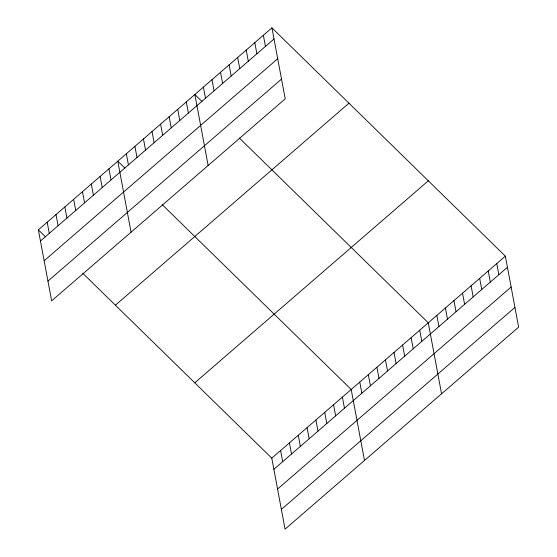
<?xml version="1.0" encoding="UTF-8"?>
<svg xmlns="http://www.w3.org/2000/svg" width="557" height="557" viewBox="0 0 557 557"><rect width="100%" height="100%" fill="white"/><g stroke="black" fill="none" stroke-linecap="round" stroke-linejoin="round"><path stroke-width="0.84" d="M271.927 27.85L285.212 98.847L51.648 300.85L38.363 229.86L271.927 27.85L505.352 256.15L518.637 327.14L285.073 529.15L271.788 458.153L82.805 273.32M40.445 241L274.009 38.99M44.142 260.746L277.706 58.743M47.951 281.097L281.515 79.094M115.39 305.194L348.961 103.191M194.755 382.819L428.319 180.809M271.788 458.153L505.352 256.15M273.87 469.293L507.434 267.29M277.567 489.046L511.131 287.043M281.376 509.397L514.94 307.394M201.961 101.465L194.853 94.509L208.137 165.506M239.294 137.976L428.277 322.809L441.562 393.806M124.886 168.13L117.778 161.175L131.062 232.172M162.212 204.642L351.195 389.475L364.487 460.465M38.363 229.86L45.472 236.809M496.788 263.558L498.87 274.698M488.224 270.96L490.306 282.1M479.661 278.368L481.742 289.508M471.097 285.776L473.178 296.916M462.533 293.184L464.615 304.324M453.969 300.592L456.051 311.732M445.405 308L447.487 319.14M436.841 315.401L438.923 326.541M419.713 330.217L421.795 341.357M411.15 337.626L413.231 348.766M402.586 345.034L404.667 356.174M394.022 352.442L396.104 363.582M385.458 359.843L387.54 370.983M376.894 367.251L378.976 378.391M368.33 374.659L370.412 385.799M359.759 382.067L361.848 393.207M342.374 397.106L344.463 408.246M333.552 404.737L335.634 415.877M263.364 35.258L265.445 46.398M324.731 412.368L326.813 423.508M254.8 42.666L256.881 53.806M315.903 419.999L317.991 431.139M246.236 50.067L248.318 61.214M307.081 427.63L309.163 438.77M237.672 57.475L239.754 68.615M229.108 64.884L231.19 76.024M298.26 435.261L300.341 446.401M220.544 72.292L222.626 83.432M289.431 442.892L291.52 454.032M211.98 79.7L214.062 90.84M280.61 450.522L282.691 461.662M203.416 87.108L205.498 98.248M186.289 101.917L188.37 113.057M177.725 109.325L179.807 120.465M169.161 116.733L171.243 127.873M160.597 124.141L162.679 135.281M152.033 131.549L154.115 142.689M143.469 138.951L145.551 150.098M134.905 146.359L136.987 157.499M126.342 153.767L128.423 164.907M108.949 168.806L111.038 179.946M100.128 176.437L102.21 187.577M91.306 184.068L93.388 195.208M82.478 191.699L84.567 202.839M73.656 199.329L75.738 210.469M64.835 206.96L66.917 218.1M56.006 214.591L58.095 225.731M47.185 222.229L49.274 233.369"/></g></svg>
